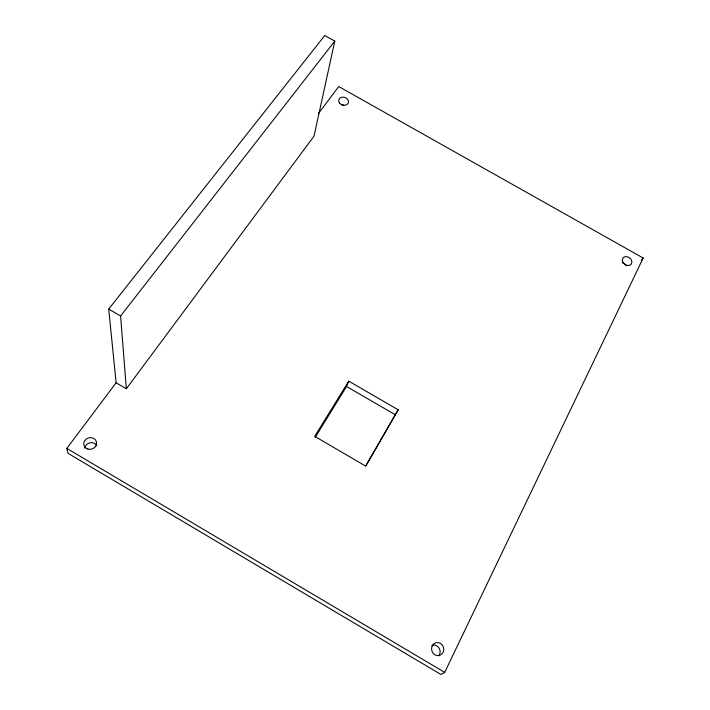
<?xml version="1.0" encoding="UTF-8"?>
<svg xmlns="http://www.w3.org/2000/svg" width="710" height="710" viewBox="0 0 710 710"><rect width="100%" height="100%" fill="white"/><g stroke="black" fill="none" stroke-linecap="round" stroke-linejoin="round"><path stroke-width="1.06" d="M334.792 41.118L314.015 136.151L126.336 388.787L116.12 382.788L108.719 309.081L324.772 35.5L334.792 41.118L120.593 316.012L126.336 388.787M315.178 437.431L346.542 386.497L348.752 381.146L398.186 409.794L365.89 465.866M116.12 382.788L66.82 448.392L68.036 453.353L440.99 674.5L444.7 672.379L643.18 258.023L338.732 86.549L318.355 113.671M398.186 409.794L365.65 466.088L314.716 436.357L348.752 381.146M641.299 260.277L643.18 258.023M346.542 386.497L395.39 414.817M108.719 309.081L120.593 316.012M66.82 448.392L444.7 672.379M341.324 104.734A4.961 3.941 16.7 0 1 343.809 105.364M622.279 262.762A5.068 4.047 35.5 0 1 626.353 265.753M432.035 645.31A6.505 6.008 72.7 0 1 439.046 648.044A6.505 6.008 72.7 0 1 438.709 655.871M84.765 448.214A6.399 5.769 -17 0 1 90.046 442.783A6.399 5.769 -17 0 1 96.853 445.756M87.916 449.102A6.479 5.831 -16.4 0 0 96.516 442.188A6.479 5.831 -16.4 0 0 86.079 439.162A6.479 5.831 -16.4 0 0 87.916 449.102M432.115 646.038A6.594 6.079 72 0 0 438.203 655.623A6.594 6.079 72 0 0 442.694 645.585A6.594 6.079 72 0 0 432.115 646.038M622.927 262.38A5.121 4.074 35.4 0 0 631.226 264.076A5.121 4.074 35.4 0 0 627.143 256.718A5.121 4.074 35.4 0 0 622.927 262.38M339.549 103.065A5.014 3.967 16.7 0 0 348.069 103.385A5.014 3.967 16.7 0 0 343.178 97.137A5.014 3.967 16.7 0 0 339.549 103.065"/></g></svg>
